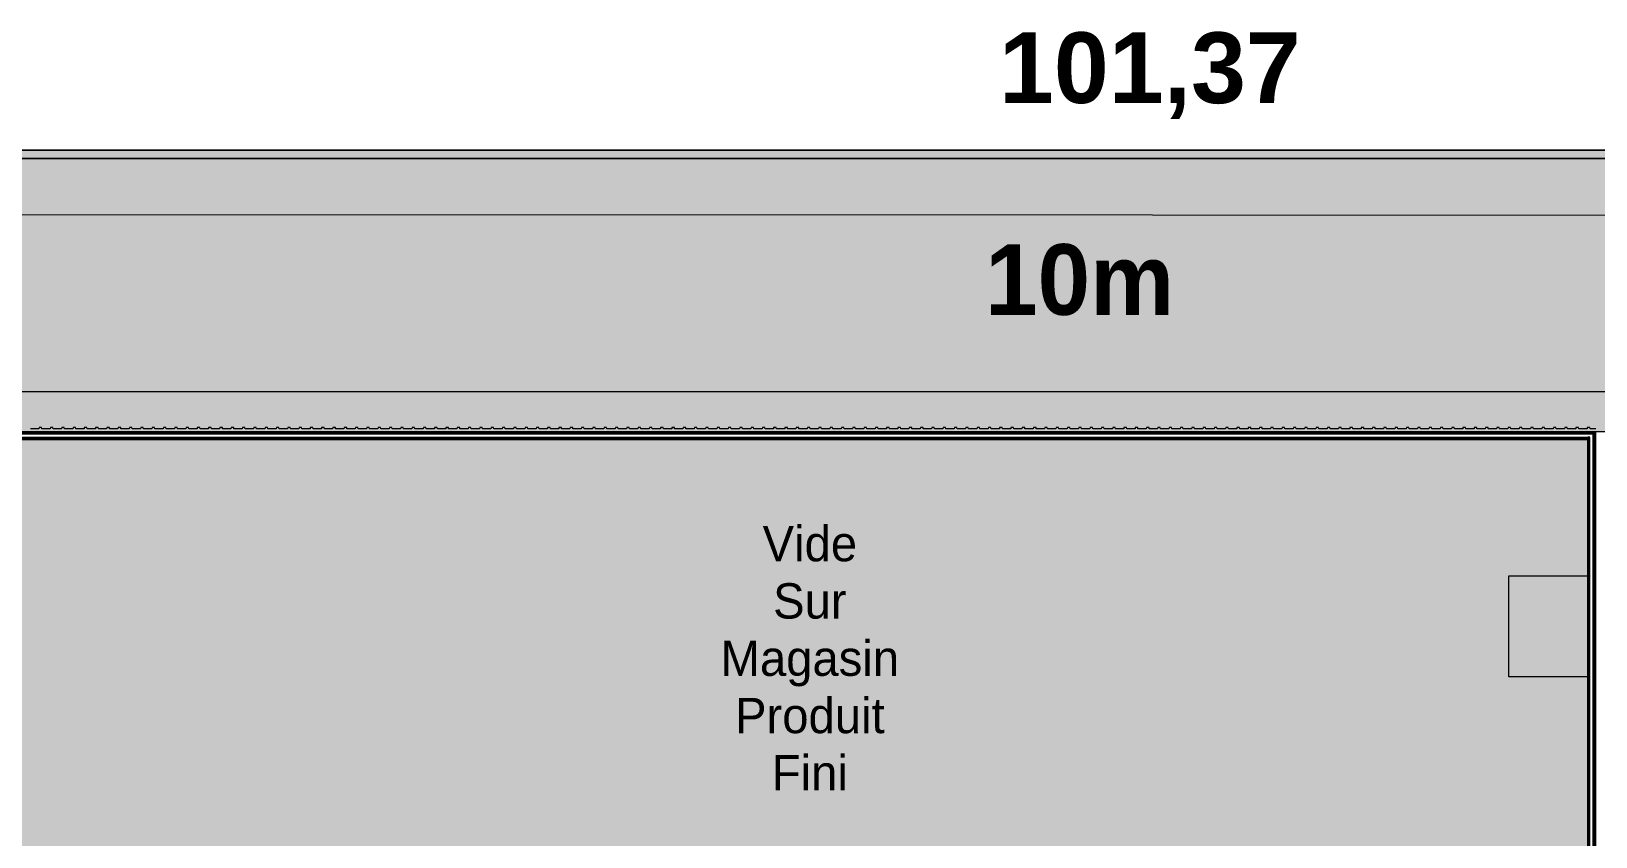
# Model space of a CAD drawing. Header units: millimetres. Extents: x 141848 to 1648660, y -465012 to -151356.
# Drawn here: x 382540 to 437915, y -187728 to -159236 of the extents above; entities that cross this region are included whole.
import ezdxf

# ---------------------------------------------------------------- set-up
doc = ezdxf.new("R2010")
doc.units = ezdxf.units.MM
doc.header["$MEASUREMENT"] = 0
doc.linetypes.add('Wipeout_Contour', pattern=[1000, 0, -1000])
for name, color, linetype in [('Cotations - 1_100', 7, 'Continuous'), ('Divers - Dessin général', 7, 'Continuous'), ('Hachure', 7, 'Continuous'), ('Intérieur - Agencement', 7, 'Continuous'), ('Sols_ Dalles', 7, 'Continuous'), ('TopoAlt', 7, 'Continuous')]:
    doc.layers.add(name, color=color, linetype=linetype)
doc.styles.add('STYLE_GENERE_1', font='')
doc.styles.add('STYLE_GENERE_3', font='')
doc.styles.add('STYLE_GENERE_4', font='')
doc.styles.get('STYLE_GENERE_1').set_extended_font_data('Agency FB')
doc.styles.get('STYLE_GENERE_3').set_extended_font_data('Arial', bold=True)
doc.styles.get('STYLE_GENERE_4').set_extended_font_data('Agency FB', bold=True)
pattern_1 = [(45, (0, 175), (-55.684659, 55.684659), [0, -52.5, 0, -78.75]), (110, (175, 175), (74.000794, 26.934086), [0, -38.5, 0, -66.5])]
pattern_2 = [(45, (0, 0), (-7.07106781, 7.07106781), [])]

# ---------------------------------------------------------------- blocks, each defined once
blk = doc.blocks.new('Dalle_3_1', base_point=(381580, -188411))
at = {"layer": 'Sols_ Dalles', "linetype": 'Continuous', "lineweight": 0, "true_color": 0x3f3f3f}
blk.add_hatch(color=250, dxfattribs=at).paths.add_polyline_path([(381580, -188411), (410696, -188411), (437925, -188411), (437925, -173400), (381580, -173400)])
at = {"layer": 'Sols_ Dalles', "color": 250, "linetype": 'Continuous', "lineweight": 5, "true_color": 0x1f1f1f, "flags": 128}
blk.add_lwpolyline([(381580, -188411), (410696, -188411), (437925, -188411), (437925, -173400), (381580, -173400)], close=True, dxfattribs=at)
blk = doc.blocks.new('Mur_31_1', base_point=(381560, -173411))
at = {"color": 254, "linetype": 'Wipeout_Contour', "lineweight": 0, "ltscale": 1412956.911876844}
blk.add_wipeout([(437905, -173415), (437905, -173400), (437890, -173415)], dxfattribs=at)
at = {"linetype": 'Continuous', "lineweight": 5, "true_color": 0x5f5f5f}
h = blk.add_hatch(dxfattribs=at)
h.set_pattern_fill('Enduit_0001', color=251, style=0, pattern_type=2)
h.set_pattern_definition(pattern_1)
h.paths.add_polyline_path([(437905, -173415), (437905, -173400), (437890, -173415)])
at = {"color": 254, "linetype": 'Wipeout_Contour', "lineweight": 0, "ltscale": 1412921.025828174}
blk.add_wipeout([(437890, -173485), (437890, -173415), (437820, -173485)], dxfattribs=at)
at = {"linetype": 'Continuous', "lineweight": 5, "true_color": 0x5f5f5f}
h = blk.add_hatch(dxfattribs=at)
h.set_pattern_fill('Briques_terre_cuite__int_97', color=251, style=0, pattern_type=2)
h.set_pattern_definition(pattern_2)
h.paths.add_polyline_path([(437890, -173485), (437890, -173415), (437820, -173485)])
at = {"color": 254, "linetype": 'Wipeout_Contour', "lineweight": 0, "ltscale": 1412795.474298398}
blk.add_wipeout([(437820, -173595), (437820, -173485), (437710, -173595)], dxfattribs=at)
at = {"color": 254, "linetype": 'Wipeout_Contour', "lineweight": 0, "ltscale": 1412510.88839635}
blk.add_wipeout([(437640, -173665), (437625, -173680), (437640, -173680)], dxfattribs=at)
at = {"linetype": 'Continuous', "lineweight": 5, "true_color": 0x5f5f5f}
h = blk.add_hatch(dxfattribs=at)
h.set_pattern_fill('Enduit_0001', color=251, style=0, pattern_type=2)
h.set_pattern_definition(pattern_1)
h.paths.add_polyline_path([(437640, -173665), (437625, -173680), (437640, -173680)])
at = {"color": 254, "linetype": 'Wipeout_Contour', "lineweight": 0, "ltscale": 1412618.074139072}
blk.add_wipeout([(437710, -173665), (437710, -173595), (437640, -173665)], dxfattribs=at)
at = {"linetype": 'Continuous', "lineweight": 5, "true_color": 0x5f5f5f}
h = blk.add_hatch(dxfattribs=at)
h.set_pattern_fill('Briques_terre_cuite__int_97', color=251, style=0, pattern_type=2)
h.set_pattern_definition(pattern_2)
h.paths.add_polyline_path([(437710, -173665), (437710, -173595), (437640, -173665)])
at = {"color": 254, "linetype": 'Wipeout_Contour', "lineweight": 0, "ltscale": 1412938.068980342}
blk.add_wipeout([(437890, -173415), (437905, -173400), (437890, -173400)], dxfattribs=at)
at = {"linetype": 'Continuous', "lineweight": 5, "true_color": 0x5f5f5f}
h = blk.add_hatch(dxfattribs=at)
h.set_pattern_fill('Enduit_0001', color=251, style=0, pattern_type=2)
h.set_pattern_definition(pattern_1)
h.paths.add_polyline_path([(437890, -173415), (437905, -173400), (437890, -173400)])
at = {"color": 254, "linetype": 'Wipeout_Contour', "lineweight": 0, "ltscale": 2251197.321082002}
blk.add_wipeout([(381575, -173426), (437890, -173415), (437890, -173415), (437890, -173400), (381575, -173411)], dxfattribs=at)
at = {"linetype": 'Continuous', "lineweight": 5, "true_color": 0x5f5f5f}
h = blk.add_hatch(dxfattribs=at)
h.set_pattern_fill('Enduit_0001', color=251, style=0, pattern_type=2)
h.set_pattern_definition(pattern_1)
h.paths.add_polyline_path([(381575, -173426), (437890, -173415), (437890, -173415), (437890, -173400), (381575, -173411)])
at = {"color": 254, "linetype": 'Wipeout_Contour', "lineweight": 0, "ltscale": 1412830.778666597}
blk.add_wipeout([(437820, -173485), (437890, -173415), (437820, -173415)], dxfattribs=at)
at = {"linetype": 'Continuous', "lineweight": 5, "true_color": 0x5f5f5f}
h = blk.add_hatch(dxfattribs=at)
h.set_pattern_fill('Briques_terre_cuite__int_97', color=251, style=0, pattern_type=2)
h.set_pattern_definition(pattern_2)
h.paths.add_polyline_path([(437820, -173485), (437890, -173415), (437820, -173415)])
at = {"color": 254, "linetype": 'Wipeout_Contour', "lineweight": 0, "ltscale": 2251221.890696224}
blk.add_wipeout([(381645, -173496), (437820, -173485), (437820, -173485), (437820, -173415), (381645, -173426)], dxfattribs=at)
at = {"linetype": 'Continuous', "lineweight": 5, "true_color": 0x5f5f5f}
h = blk.add_hatch(dxfattribs=at)
h.set_pattern_fill('Briques_terre_cuite__int_97', color=251, style=0, pattern_type=2)
h.set_pattern_definition(pattern_2)
h.paths.add_polyline_path([(381645, -173496), (437820, -173485), (437820, -173485), (437820, -173415), (381645, -173426)])
at = {"color": 254, "linetype": 'Wipeout_Contour', "lineweight": 0, "ltscale": 1412653.26781056}
blk.add_wipeout([(437710, -173595), (437820, -173485), (437710, -173485)], dxfattribs=at)
at = {"color": 254, "linetype": 'Wipeout_Contour', "lineweight": 0, "ltscale": 2251296.732210584}
blk.add_wipeout([(381755, -173606), (437710, -173595), (437710, -173595), (437710, -173485), (381755, -173496)], dxfattribs=at)
at = {"color": 254, "linetype": 'Wipeout_Contour', "lineweight": 0, "ltscale": 1412491.974981499}
blk.add_wipeout([(437625, -173680), (437640, -173665), (437625, -173665)], dxfattribs=at)
at = {"linetype": 'Continuous', "lineweight": 5, "true_color": 0x5f5f5f}
h = blk.add_hatch(dxfattribs=at)
h.set_pattern_fill('Enduit_0001', color=251, style=0, pattern_type=2)
h.set_pattern_definition(pattern_1)
h.paths.add_polyline_path([(437625, -173680), (437640, -173665), (437625, -173665)])
at = {"color": 254, "linetype": 'Wipeout_Contour', "lineweight": 0, "ltscale": 1780623.863546212}
blk.add_wipeout([(381840, -173691), (437625, -173680), (437625, -173665), (381840, -173676)], dxfattribs=at)
at = {"linetype": 'Continuous', "lineweight": 5, "true_color": 0x5f5f5f}
h = blk.add_hatch(dxfattribs=at)
h.set_pattern_fill('Enduit_0001', color=251, style=0, pattern_type=2)
h.set_pattern_definition(pattern_1)
h.paths.add_polyline_path([(381840, -173691), (437625, -173680), (437625, -173665), (381840, -173676)])
at = {"color": 254, "linetype": 'Wipeout_Contour', "lineweight": 0, "ltscale": 1412527.763765079}
blk.add_wipeout([(437640, -173665), (437710, -173595), (437640, -173595)], dxfattribs=at)
at = {"linetype": 'Continuous', "lineweight": 5, "true_color": 0x5f5f5f}
h = blk.add_hatch(dxfattribs=at)
h.set_pattern_fill('Briques_terre_cuite__int_97', color=251, style=0, pattern_type=2)
h.set_pattern_definition(pattern_2)
h.paths.add_polyline_path([(437640, -173665), (437710, -173595), (437640, -173595)])
at = {"color": 254, "linetype": 'Wipeout_Contour', "lineweight": 0, "ltscale": 1780557.92147631}
blk.add_wipeout([(381825, -173676), (437640, -173665), (437640, -173595), (381825, -173606)], dxfattribs=at)
at = {"linetype": 'Continuous', "lineweight": 5, "true_color": 0x5f5f5f}
h = blk.add_hatch(dxfattribs=at)
h.set_pattern_fill('Briques_terre_cuite__int_97', color=251, style=0, pattern_type=2)
h.set_pattern_definition(pattern_2)
h.paths.add_polyline_path([(381825, -173676), (437640, -173665), (437640, -173595), (381825, -173606)])
at = {"color": 7, "linetype": 'Continuous', "lineweight": 5}
for p, q in [((437820, -173415), (381645, -173426)), ((437710, -173485), (381755, -173496)), ((437640, -173595), (381825, -173606)), ((381825, -173676), (437640, -173665)), ((437710, -173595), (437640, -173595)), ((437640, -173680), (437640, -173665)), ((437820, -173485), (437710, -173485)), ((437710, -173665), (437710, -173595)), ((437890, -173415), (437820, -173415)), ((437820, -173595), (437820, -173485)), ((437890, -173485), (437890, -173415))]:
    blk.add_line(p, q, dxfattribs=at)
at = {"color": 7, "linetype": 'Continuous', "lineweight": 5, "flags": 128}
for points in [[(437905, -173400), (381560, -173411)], [(381840, -173691), (437625, -173680)], [(437905, -173400), (437905, -173415)]]:
    blk.add_lwpolyline(points, dxfattribs=at)
blk = doc.blocks.new('Mur_43_1', base_point=(437905, -188411))
at = {"color": 254, "linetype": 'Wipeout_Contour', "lineweight": 0, "ltscale": 2366358.027528204}
blk.add_wipeout([(437890, -173415), (437890, -173415), (437890, -188396), (437905, -188396), (437905, -173415)], dxfattribs=at)
at = {"linetype": 'Continuous', "lineweight": 5, "true_color": 0x5f5f5f}
h = blk.add_hatch(dxfattribs=at)
h.set_pattern_fill('Briques_terre_cuite__int_97', color=251, style=0, pattern_type=2)
h.set_pattern_definition(pattern_2)
h.paths.add_polyline_path([(437820, -173485), (437820, -188326), (437890, -188326), (437890, -173485), (437820, -173485)])
h = blk.add_hatch(dxfattribs=at)
h.set_pattern_fill('Enduit_0001', color=251, style=0, pattern_type=2)
h.set_pattern_definition(pattern_1)
h.paths.add_polyline_path([(437890, -173415), (437890, -173415), (437890, -188396), (437905, -188396), (437905, -173415)])
at = {"color": 254, "linetype": 'Wipeout_Contour', "lineweight": 0, "ltscale": 2365757.628521379}
blk.add_wipeout([(437710, -173595), (437710, -173595), (437710, -188216), (437820, -188216), (437820, -173595)], dxfattribs=at)
at = {"color": 254, "linetype": 'Wipeout_Contour', "lineweight": 0, "ltscale": 1894385.860979296}
blk.add_wipeout([(437625, -173680), (437625, -188131), (437640, -188131), (437640, -173680)], dxfattribs=at)
at = {"linetype": 'Continuous', "lineweight": 5, "true_color": 0x5f5f5f}
h = blk.add_hatch(dxfattribs=at)
h.set_pattern_fill('Enduit_0001', color=251, style=0, pattern_type=2)
h.set_pattern_definition(pattern_1)
h.paths.add_polyline_path([(437625, -173680), (437625, -188131), (437640, -188131), (437640, -173680)])
at = {"color": 254, "linetype": 'Wipeout_Contour', "lineweight": 0, "ltscale": 1894543.734565675}
blk.add_wipeout([(437640, -173665), (437640, -188146), (437710, -188146), (437710, -173665)], dxfattribs=at)
at = {"linetype": 'Continuous', "lineweight": 5, "true_color": 0x5f5f5f}
h = blk.add_hatch(dxfattribs=at)
h.set_pattern_fill('Briques_terre_cuite__int_97', color=251, style=0, pattern_type=2)
h.set_pattern_definition(pattern_2)
h.paths.add_polyline_path([(437640, -173665), (437640, -188146), (437710, -188146), (437710, -173665)])
at = {"color": 7, "linetype": 'Continuous', "lineweight": 5}
for p, q in [((437640, -173680), (437640, -173665)), ((437640, -173680), (437640, -188131)), ((437710, -173665), (437710, -173595)), ((437710, -188146), (437710, -173665)), ((437820, -173595), (437820, -173485)), ((437820, -188216), (437820, -173595)), ((437890, -173485), (437890, -173415)), ((437890, -188326), (437890, -173485)), ((437640, -188146), (437640, -188131)), ((437710, -188216), (437710, -188146)), ((437820, -188326), (437820, -188216)), ((437890, -188396), (437890, -188326))]:
    blk.add_line(p, q, dxfattribs=at)
at = {"color": 7, "linetype": 'Continuous', "lineweight": 5, "flags": 128}
for points in [[(437625, -173680), (437625, -188131)], [(437905, -188396), (437905, -173415)]]:
    blk.add_lwpolyline(points, dxfattribs=at)
blk = doc.blocks.new('Tôle profilée 25_9')
at = {"color": 7, "linetype": 'Continuous', "lineweight": 5}
for p, q in [((0, 56252.775), (-38, 56243.25)), ((-38, 56243.25), (-38, 56156.75)), ((-38, 56156.75), (0, 56147.225)), ((0, 56464.861), (0, 56400)), ((0, 56400), (0, 56252.775)), ((0, 56147.225), (0, 56000)), ((0, 56000), (0, 55852.775)), ((0, 55852.775), (-38, 55843.25)), ((-38, 55843.25), (-38, 55756.75)), ((-38, 55756.75), (0, 55747.225)), ((0, 55452.775), (-38, 55443.25)), ((-38, 55443.25), (-38, 55356.75)), ((0, 55747.225), (0, 55600)), ((0, 55600), (0, 55452.775)), ((-38, 55356.75), (0, 55347.225)), ((0, 55052.775), (-38, 55043.25)), ((-38, 55043.25), (-38, 54956.75)), ((-38, 54956.75), (0, 54947.225)), ((0, 55347.225), (0, 55200)), ((0, 55200), (0, 55052.775)), ((0, 54947.225), (0, 54800)), ((0, 54652.775), (-38, 54643.25)), ((-38, 54643.25), (-38, 54556.75)), ((-38, 54556.75), (0, 54547.225)), ((0, 54800), (0, 54652.775)), ((0, 54547.225), (0, 54400)), ((0, 54400), (0, 54252.775)), ((0, 54252.775), (-38, 54243.25)), ((-38, 54243.25), (-38, 54156.75)), ((-38, 54156.75), (0, 54147.225)), ((0, 53852.775), (-38, 53843.25)), ((-38, 53843.25), (-38, 53756.75)), ((-38, 53756.75), (0, 53747.225)), ((0, 54147.225), (0, 54000)), ((0, 54000), (0, 53852.775)), ((0, 53747.225), (0, 53600)), ((0, 53452.775), (-38, 53443.25)), ((-38, 53443.25), (-38, 53356.75)), ((-38, 53356.75), (0, 53347.225)), ((0, 53600), (0, 53452.775)), ((0, 53347.225), (0, 53200)), ((0, 53200), (0, 53052.775)), ((0, 53052.775), (-38, 53043.25)), ((-38, 53043.25), (-38, 52956.75)), ((-38, 52956.75), (0, 52947.225)), ((0, 52652.775), (-38, 52643.25)), ((-38, 52643.25), (-38, 52556.75)), ((0, 52947.225), (0, 52800)), ((0, 52800), (0, 52652.775)), ((-38, 52556.75), (0, 52547.225)), ((0, 52252.775), (-38, 52243.25)), ((-38, 52243.25), (-38, 52156.75)), ((-38, 52156.75), (0, 52147.225)), ((0, 52547.225), (0, 52400)), ((0, 52400), (0, 52252.775)), ((0, 52147.225), (0, 52000)), ((0, 51852.775), (-38, 51843.25)), ((-38, 51843.25), (-38, 51756.75)), ((-38, 51756.75), (0, 51747.225)), ((0, 52000), (0, 51852.775)), ((0, 51747.225), (0, 51600)), ((0, 51600), (0, 51452.775)), ((0, 51452.775), (-38, 51443.25)), ((-38, 51443.25), (-38, 51356.75)), ((-38, 51356.75), (0, 51347.225)), ((0, 51052.775), (-38, 51043.25)), ((-38, 51043.25), (-38, 50956.75)), ((-38, 50956.75), (0, 50947.225)), ((0, 51347.225), (0, 51200)), ((0, 51200), (0, 51052.775)), ((0, 50947.225), (0, 50800)), ((0, 50652.775), (-38, 50643.25)), ((-38, 50643.25), (-38, 50556.75)), ((-38, 50556.75), (0, 50547.225)), ((0, 50800), (0, 50652.775)), ((0, 50547.225), (0, 50400)), ((0, 50400), (0, 50252.775)), ((0, 50252.775), (-38, 50243.25)), ((-38, 50243.25), (-38, 50156.75)), ((-38, 50156.75), (0, 50147.225)), ((0, 49852.775), (-38, 49843.25)), ((-38, 49843.25), (-38, 49756.75)), ((0, 50147.225), (0, 50000)), ((0, 50000), (0, 49852.775)), ((-38, 49756.75), (0, 49747.225)), ((0, 49452.775), (-38, 49443.25)), ((-38, 49443.25), (-38, 49356.75)), ((-38, 49356.75), (0, 49347.225)), ((0, 49747.225), (0, 49600)), ((0, 49600), (0, 49452.775)), ((0, 49347.225), (0, 49200)), ((0, 49052.775), (-38, 49043.25)), ((-38, 49043.25), (-38, 48956.75)), ((-38, 48956.75), (0, 48947.225)), ((0, 49200), (0, 49052.775)), ((0, 48947.225), (0, 48800)), ((0, 48800), (0, 48652.775)), ((0, 48652.775), (-38, 48643.25)), ((-38, 48643.25), (-38, 48556.75)), ((-38, 48556.75), (0, 48547.225)), ((0, 48252.775), (-38, 48243.25)), ((-38, 48243.25), (-38, 48156.75)), ((0, 48547.225), (0, 48400)), ((0, 48400), (0, 48252.775)), ((-38, 48156.75), (0, 48147.225)), ((0, 47852.775), (-38, 47843.25)), ((-38, 47843.25), (-38, 47756.75)), ((-38, 47756.75), (0, 47747.225)), ((0, 48147.225), (0, 48000)), ((0, 48000), (0, 47852.775)), ((0, 47747.225), (0, 47600)), ((0, 47452.775), (-38, 47443.25)), ((-38, 47443.25), (-38, 47356.75)), ((-38, 47356.75), (0, 47347.225)), ((0, 47600), (0, 47452.775)), ((0, 47347.225), (0, 47200)), ((0, 47200), (0, 47052.775)), ((0, 47052.775), (-38, 47043.25)), ((-38, 47043.25), (-38, 46956.75)), ((-38, 46956.75), (0, 46947.225)), ((0, 46652.775), (-38, 46643.25)), ((-38, 46643.25), (-38, 46556.75)), ((-38, 46556.75), (0, 46547.225)), ((0, 46947.225), (0, 46800)), ((0, 46800), (0, 46652.775)), ((0, 46547.225), (0, 46400)), ((0, 46252.775), (-38, 46243.25)), ((-38, 46243.25), (-38, 46156.75)), ((-38, 46156.75), (0, 46147.225)), ((0, 46400), (0, 46252.775)), ((0, 46147.225), (0, 46000)), ((0, 46000), (0, 45852.775)), ((0, 45852.775), (-38, 45843.25)), ((-38, 45843.25), (-38, 45756.75)), ((-38, 45756.75), (0, 45747.225)), ((0, 45452.775), (-38, 45443.25)), ((-38, 45443.25), (-38, 45356.75)), ((0, 45747.225), (0, 45600)), ((0, 45600), (0, 45452.775)), ((-38, 45356.75), (0, 45347.225)), ((0, 45052.775), (-38, 45043.25)), ((-38, 45043.25), (-38, 44956.75)), ((-38, 44956.75), (0, 44947.225)), ((0, 45347.225), (0, 45200)), ((0, 45200), (0, 45052.775)), ((0, 44947.225), (0, 44800)), ((0, 44652.775), (-38, 44643.25)), ((-38, 44643.25), (-38, 44556.75)), ((-38, 44556.75), (0, 44547.225)), ((0, 44800), (0, 44652.775)), ((0, 44547.225), (0, 44400)), ((0, 44400), (0, 44252.775)), ((0, 44252.775), (-38, 44243.25)), ((-38, 44243.25), (-38, 44156.75)), ((-38, 44156.75), (0, 44147.225)), ((0, 43852.775), (-38, 43843.25)), ((-38, 43843.25), (-38, 43756.75)), ((-38, 43756.75), (0, 43747.225)), ((0, 44147.225), (0, 44000)), ((0, 44000), (0, 43852.775)), ((0, 43747.225), (0, 43600)), ((0, 43452.775), (-38, 43443.25)), ((-38, 43443.25), (-38, 43356.75)), ((-38, 43356.75), (0, 43347.225)), ((0, 43600), (0, 43452.775)), ((0, 43347.225), (0, 43200)), ((0, 43200), (0, 43052.775)), ((0, 43052.775), (-38, 43043.25)), ((-38, 43043.25), (-38, 42956.75)), ((-38, 42956.75), (0, 42947.225)), ((0, 42652.775), (-38, 42643.25)), ((-38, 42643.25), (-38, 42556.75)), ((0, 42947.225), (0, 42800)), ((0, 42800), (0, 42652.775)), ((-38, 42556.75), (0, 42547.225)), ((0, 42252.775), (-38, 42243.25)), ((-38, 42243.25), (-38, 42156.75)), ((-38, 42156.75), (0, 42147.225)), ((0, 42547.225), (0, 42400)), ((0, 42400), (0, 42252.775)), ((0, 42147.225), (0, 42000)), ((0, 41852.775), (-38, 41843.25)), ((-38, 41843.25), (-38, 41756.75)), ((-38, 41756.75), (0, 41747.225)), ((0, 42000), (0, 41852.775)), ((0, 41747.225), (0, 41600)), ((0, 41600), (0, 41452.775)), ((0, 41452.775), (-38, 41443.25)), ((-38, 41443.25), (-38, 41356.75)), ((-38, 41356.75), (0, 41347.225)), ((0, 41052.775), (-38, 41043.25)), ((-38, 41043.25), (-38, 40956.75)), ((0, 41347.225), (0, 41200)), ((0, 41200), (0, 41052.775)), ((-38, 40956.75), (0, 40947.225)), ((0, 40652.775), (-38, 40643.25)), ((-38, 40643.25), (-38, 40556.75)), ((-38, 40556.75), (0, 40547.225)), ((0, 40947.225), (0, 40800)), ((0, 40800), (0, 40652.775)), ((0, 40547.225), (0, 40400)), ((0, 40252.775), (-38, 40243.25)), ((-38, 40243.25), (-38, 40156.75)), ((-38, 40156.75), (0, 40147.225)), ((0, 40400), (0, 40252.775)), ((0, 40147.225), (0, 40000)), ((0, 40000), (0, 39852.775)), ((0, 39852.775), (-38, 39843.25)), ((-38, 39843.25), (-38, 39756.75)), ((-38, 39756.75), (0, 39747.225)), ((0, 39452.775), (-38, 39443.25)), ((-38, 39443.25), (-38, 39356.75)), ((-38, 39356.75), (0, 39347.225)), ((0, 39747.225), (0, 39600)), ((0, 39600), (0, 39452.775)), ((0, 39347.225), (0, 39200)), ((0, 39052.775), (-38, 39043.25)), ((-38, 39043.25), (-38, 38956.75)), ((-38, 38956.75), (0, 38947.225)), ((0, 39200), (0, 39052.775)), ((0, 38947.225), (0, 38800)), ((0, 38800), (0, 38652.775)), ((0, 38652.775), (-38, 38643.25)), ((-38, 38643.25), (-38, 38556.75)), ((-38, 38556.75), (0, 38547.225)), ((0, 38252.775), (-38, 38243.25)), ((-38, 38243.25), (-38, 38156.75)), ((0, 38547.225), (0, 38400)), ((0, 38400), (0, 38252.775)), ((-38, 38156.75), (0, 38147.225)), ((0, 37852.775), (-38, 37843.25)), ((-38, 37843.25), (-38, 37756.75)), ((-38, 37756.75), (0, 37747.225)), ((0, 38147.225), (0, 38000)), ((0, 38000), (0, 37852.775)), ((0, 37747.225), (0, 37600)), ((0, 37452.775), (-38, 37443.25)), ((-38, 37443.25), (-38, 37356.75)), ((-38, 37356.75), (0, 37347.225)), ((0, 37600), (0, 37452.775)), ((0, 37347.225), (0, 37200)), ((0, 37200), (0, 37052.775)), ((0, 37052.775), (-38, 37043.25)), ((-38, 37043.25), (-38, 36956.75)), ((-38, 36956.75), (0, 36947.225)), ((0, 36652.775), (-38, 36643.25)), ((-38, 36643.25), (-38, 36556.75)), ((-38, 36556.75), (0, 36547.225)), ((0, 36947.225), (0, 36800)), ((0, 36800), (0, 36652.775)), ((0, 36252.775), (-38, 36243.25)), ((-38, 36243.25), (-38, 36156.75)), ((-38, 36156.75), (0, 36147.225)), ((0, 36547.225), (0, 36400)), ((0, 36400), (0, 36252.775)), ((0, 36147.225), (0, 36000)), ((0, 36000), (0, 35852.775)), ((0, 35852.775), (-38, 35843.25)), ((-38, 35843.25), (-38, 35756.75)), ((-38, 35756.75), (0, 35747.225)), ((0, 35452.775), (-38, 35443.25)), ((-38, 35443.25), (-38, 35356.75)), ((0, 35747.225), (0, 35600)), ((0, 35600), (0, 35452.775)), ((-38, 35356.75), (0, 35347.225)), ((0, 35052.775), (-38, 35043.25)), ((-38, 35043.25), (-38, 34956.75)), ((-38, 34956.75), (0, 34947.225)), ((0, 35347.225), (0, 35200)), ((0, 35200), (0, 35052.775)), ((0, 34947.225), (0, 34800)), ((0, 34652.775), (-38, 34643.25)), ((-38, 34643.25), (-38, 34556.75)), ((-38, 34556.75), (0, 34547.225)), ((0, 34800), (0, 34652.775)), ((0, 34547.225), (0, 34400)), ((0, 34400), (0, 34252.775)), ((0, 34252.775), (-38, 34243.25)), ((-38, 34243.25), (-38, 34156.75)), ((-38, 34156.75), (0, 34147.225)), ((0, 33852.775), (-38, 33843.25)), ((-38, 33843.25), (-38, 33756.75)), ((0, 34147.225), (0, 34000)), ((0, 34000), (0, 33852.775)), ((-38, 33756.75), (0, 33747.225)), ((0, 33452.775), (-38, 33443.25)), ((-38, 33443.25), (-38, 33356.75)), ((-38, 33356.75), (0, 33347.225)), ((0, 33747.225), (0, 33600)), ((0, 33600), (0, 33452.775)), ((0, 33347.225), (0, 33200)), ((0, 33052.775), (-38, 33043.25)), ((-38, 33043.25), (-38, 32956.75)), ((-38, 32956.75), (0, 32947.225)), ((0, 33200), (0, 33052.775)), ((0, 32947.225), (0, 32800)), ((0, 32800), (0, 32652.775)), ((0, 32652.775), (-38, 32643.25)), ((-38, 32643.25), (-38, 32556.75)), ((-38, 32556.75), (0, 32547.225)), ((0, 32252.775), (-38, 32243.25)), ((-38, 32243.25), (-38, 32156.75)), ((-38, 32156.75), (0, 32147.225)), ((0, 32547.225), (0, 32400)), ((0, 32400), (0, 32252.775)), ((0, 32147.225), (0, 32000)), ((0, 31852.775), (-38, 31843.25)), ((-38, 31843.25), (-38, 31756.75)), ((-38, 31756.75), (0, 31747.225)), ((0, 32000), (0, 31852.775)), ((0, 31747.225), (0, 31600)), ((0, 31600), (0, 31452.775)), ((0, 31452.775), (-38, 31443.25)), ((-38, 31443.25), (-38, 31356.75)), ((-38, 31356.75), (0, 31347.225)), ((0, 31052.775), (-38, 31043.25)), ((-38, 31043.25), (-38, 30956.75)), ((0, 31347.225), (0, 31200)), ((0, 31200), (0, 31052.775)), ((-38, 30956.75), (0, 30947.225)), ((0, 30652.775), (-38, 30643.25)), ((-38, 30643.25), (-38, 30556.75)), ((-38, 30556.75), (0, 30547.225)), ((0, 30947.225), (0, 30800)), ((0, 30800), (0, 30652.775)), ((0, 30547.225), (0, 30400)), ((0, 30252.775), (-38, 30243.25)), ((-38, 30243.25), (-38, 30156.75)), ((-38, 30156.75), (0, 30147.225)), ((0, 30400), (0, 30252.775)), ((0, 30147.225), (0, 30000)), ((0, 30000), (0, 29852.775)), ((0, 29852.775), (-38, 29843.25)), ((-38, 29843.25), (-38, 29756.75)), ((-38, 29756.75), (0, 29747.225)), ((0, 29452.775), (-38, 29443.25)), ((-38, 29443.25), (-38, 29356.75)), ((-38, 29356.75), (0, 29347.225)), ((0, 29747.225), (0, 29600)), ((0, 29600), (0, 29452.775)), ((0, 29052.775), (-38, 29043.25)), ((-38, 29043.25), (-38, 28956.75)), ((-38, 28956.75), (0, 28947.225)), ((0, 29347.225), (0, 29200)), ((0, 29200), (0, 29052.775)), ((0, 28947.225), (0, 28800)), ((0, 28800), (0, 28652.775)), ((0, 28652.775), (-38, 28643.25)), ((-38, 28643.25), (-38, 28556.75)), ((-38, 28556.75), (0, 28547.225)), ((0, 28252.775), (-38, 28243.25)), ((-38, 28243.25), (-38, 28156.75)), ((0, 28547.225), (0, 28400)), ((0, 28400), (0, 28252.775)), ((-38, 28156.75), (0, 28147.225)), ((0, 27852.775), (-38, 27843.25)), ((-38, 27843.25), (-38, 27756.75)), ((-38, 27756.75), (0, 27747.225)), ((0, 28147.225), (0, 28000)), ((0, 28000), (0, 27852.775)), ((0, 27747.225), (0, 27600)), ((0, 27452.775), (-38, 27443.25)), ((-38, 27443.25), (-38, 27356.75)), ((-38, 27356.75), (0, 27347.225)), ((0, 27600), (0, 27452.775)), ((0, 27347.225), (0, 27200)), ((0, 27200), (0, 27052.775)), ((0, 27052.775), (-38, 27043.25)), ((-38, 27043.25), (-38, 26956.75)), ((-38, 26956.75), (0, 26947.225)), ((0, 26652.775), (-38, 26643.25)), ((-38, 26643.25), (-38, 26556.75)), ((0, 26947.225), (0, 26800)), ((0, 26800), (0, 26652.775)), ((-38, 26556.75), (0, 26547.225)), ((0, 26252.775), (-38, 26243.25)), ((-38, 26243.25), (-38, 26156.75)), ((-38, 26156.75), (0, 26147.225)), ((0, 26547.225), (0, 26400)), ((0, 26400), (0, 26252.775)), ((0, 26147.225), (0, 26000)), ((0, 25852.775), (-38, 25843.25)), ((-38, 25843.25), (-38, 25756.75)), ((-38, 25756.75), (0, 25747.225)), ((0, 26000), (0, 25852.775)), ((0, 25747.225), (0, 25600)), ((0, 25600), (0, 25452.775)), ((0, 25452.775), (-38, 25443.25)), ((-38, 25443.25), (-38, 25356.75)), ((-38, 25356.75), (0, 25347.225)), ((0, 25052.775), (-38, 25043.25)), ((-38, 25043.25), (-38, 24956.75)), ((-38, 24956.75), (0, 24947.225)), ((0, 25347.225), (0, 25200)), ((0, 25200), (0, 25052.775)), ((0, 24947.225), (0, 24800)), ((0, 24652.775), (-38, 24643.25)), ((-38, 24643.25), (-38, 24556.75)), ((-38, 24556.75), (0, 24547.225)), ((0, 24800), (0, 24652.775)), ((0, 24547.225), (0, 24400)), ((0, 24400), (0, 24252.775)), ((0, 24252.775), (-38, 24243.25)), ((-38, 24243.25), (-38, 24156.75)), ((-38, 24156.75), (0, 24147.225)), ((0, 23852.775), (-38, 23843.25)), ((-38, 23843.25), (-38, 23756.75)), ((0, 24147.225), (0, 24000)), ((0, 24000), (0, 23852.775)), ((-38, 23756.75), (0, 23747.225)), ((0, 23452.775), (-38, 23443.25)), ((-38, 23443.25), (-38, 23356.75)), ((-38, 23356.75), (0, 23347.225)), ((0, 23747.225), (0, 23600)), ((0, 23600), (0, 23452.775)), ((0, 23347.225), (0, 23200)), ((0, 23052.775), (-38, 23043.25)), ((-38, 23043.25), (-38, 22956.75)), ((-38, 22956.75), (0, 22947.225)), ((0, 23200), (0, 23052.775)), ((0, 22947.225), (0, 22800)), ((0, 22800), (0, 22652.775)), ((0, 22652.775), (-38, 22643.25)), ((-38, 22643.25), (-38, 22556.75)), ((-38, 22556.75), (0, 22547.225)), ((0, 22252.775), (-38, 22243.25)), ((-38, 22243.25), (-38, 22156.75)), ((-38, 22156.75), (0, 22147.225)), ((0, 22547.225), (0, 22400)), ((0, 22400), (0, 22252.775)), ((0, 21852.775), (-38, 21843.25)), ((-38, 21843.25), (-38, 21756.75)), ((-38, 21756.75), (0, 21747.225)), ((0, 22147.225), (0, 22000)), ((0, 22000), (0, 21852.775)), ((0, 21747.225), (0, 21600)), ((0, 21600), (0, 21452.775)), ((0, 21452.775), (-38, 21443.25)), ((-38, 21443.25), (-38, 21356.75)), ((-38, 21356.75), (0, 21347.225)), ((0, 21052.775), (-38, 21043.25)), ((-38, 21043.25), (-38, 20956.75)), ((0, 21347.225), (0, 21200)), ((0, 21200), (0, 21052.775)), ((-38, 20956.75), (0, 20947.225)), ((0, 20652.775), (-38, 20643.25)), ((-38, 20643.25), (-38, 20556.75)), ((-38, 20556.75), (0, 20547.225)), ((0, 20947.225), (0, 20800)), ((0, 20800), (0, 20652.775)), ((0, 20547.225), (0, 20400)), ((0, 20252.775), (-38, 20243.25)), ((-38, 20243.25), (-38, 20156.75)), ((-38, 20156.75), (0, 20147.225)), ((0, 20400), (0, 20252.775)), ((0, 20147.225), (0, 20000)), ((0, 20000), (0, 19852.775)), ((0, 19852.775), (-38, 19843.25)), ((-38, 19843.25), (-38, 19756.75)), ((-38, 19756.75), (0, 19747.225)), ((0, 19452.775), (-38, 19443.25)), ((-38, 19443.25), (-38, 19356.75)), ((0, 19747.225), (0, 19600)), ((0, 19600), (0, 19452.775)), ((-38, 19356.75), (0, 19347.225)), ((0, 19052.775), (-38, 19043.25)), ((-38, 19043.25), (-38, 18956.75)), ((-38, 18956.75), (0, 18947.225)), ((0, 19347.225), (0, 19200)), ((0, 19200), (0, 19052.775)), ((0, 18947.225), (0, 18800)), ((0, 18652.775), (-38, 18643.25)), ((-38, 18643.25), (-38, 18556.75)), ((-38, 18556.75), (0, 18547.225)), ((0, 18800), (0, 18652.775)), ((0, 18547.225), (0, 18400)), ((0, 18400), (0, 18252.775)), ((0, 18252.775), (-38, 18243.25)), ((-38, 18243.25), (-38, 18156.75)), ((-38, 18156.75), (0, 18147.225)), ((0, 17852.775), (-38, 17843.25)), ((-38, 17843.25), (-38, 17756.75)), ((-38, 17756.75), (0, 17747.225)), ((0, 18147.225), (0, 18000)), ((0, 18000), (0, 17852.775)), ((0, 17747.225), (0, 17600)), ((0, 17452.775), (-38, 17443.25)), ((-38, 17443.25), (-38, 17356.75)), ((-38, 17356.75), (0, 17347.225)), ((0, 17600), (0, 17452.775)), ((0, 17347.225), (0, 17200)), ((0, 17200), (0, 17052.775)), ((0, 17052.775), (-38, 17043.25)), ((-38, 17043.25), (-38, 16956.75)), ((-38, 16956.75), (0, 16947.225)), ((0, 16652.775), (-38, 16643.25)), ((-38, 16643.25), (-38, 16556.75)), ((0, 16947.225), (0, 16800)), ((0, 16800), (0, 16652.775)), ((-38, 16556.75), (0, 16547.225)), ((0, 16252.775), (-38, 16243.25)), ((-38, 16243.25), (-38, 16156.75)), ((-38, 16156.75), (0, 16147.225)), ((0, 16547.225), (0, 16400)), ((0, 16400), (0, 16252.775)), ((0, 16147.225), (0, 16000)), ((0, 15852.775), (-38, 15843.25)), ((-38, 15843.25), (-38, 15756.75)), ((-38, 15756.75), (0, 15747.225)), ((0, 16000), (0, 15852.775)), ((0, 15747.225), (0, 15600)), ((0, 15600), (0, 15452.775)), ((0, 15452.775), (-38, 15443.25)), ((-38, 15443.25), (-38, 15356.75)), ((-38, 15356.75), (0, 15347.225)), ((0, 15052.775), (-38, 15043.25)), ((-38, 15043.25), (-38, 14956.75)), ((-38, 14956.75), (0, 14947.225)), ((0, 15347.225), (0, 15200)), ((0, 15200), (0, 15052.775)), ((0, 14652.775), (-38, 14643.25)), ((-38, 14643.25), (-38, 14556.75)), ((-38, 14556.75), (0, 14547.225)), ((0, 14947.225), (0, 14800)), ((0, 14800), (0, 14652.775)), ((0, 14547.225), (0, 14400)), ((0, 14400), (0, 14252.775)), ((0, 14252.775), (-38, 14243.25)), ((-38, 14243.25), (-38, 14156.75)), ((-38, 14156.75), (0, 14147.225)), ((0, 13852.775), (-38, 13843.25)), ((0, 14147.225), (0, 14000)), ((0, 14000), (0, 13852.775)), ((-38, 13843.25), (-38, 13756.75)), ((-38, 13756.75), (0, 13747.225)), ((0, 13452.775), (-38, 13443.25)), ((-38, 13443.25), (-38, 13356.75)), ((-38, 13356.75), (0, 13347.225)), ((0, 13747.225), (0, 13600)), ((0, 13600), (0, 13452.775)), ((0, 13347.225), (0, 13200)), ((0, 13052.775), (-38, 13043.25)), ((-38, 13043.25), (-38, 12956.75)), ((-38, 12956.75), (0, 12947.225)), ((0, 13200), (0, 13052.775)), ((0, 12947.225), (0, 12800)), ((0, 12800), (0, 12652.775)), ((0, 12652.775), (-38, 12643.25)), ((-38, 12643.25), (-38, 12556.75)), ((-38, 12556.75), (0, 12547.225)), ((0, 12252.775), (-38, 12243.25)), ((-38, 12243.25), (-38, 12156.75)), ((0, 12547.225), (0, 12400)), ((0, 12400), (0, 12252.775)), ((-38, 12156.75), (0, 12147.225)), ((0, 11852.775), (-38, 11843.25)), ((-38, 11843.25), (-38, 11756.75)), ((-38, 11756.75), (0, 11747.225)), ((0, 12147.225), (0, 12000)), ((0, 12000), (0, 11852.775)), ((0, 11747.225), (0, 11600)), ((0, 11452.775), (-38, 11443.25)), ((-38, 11443.25), (-38, 11356.75)), ((-38, 11356.75), (0, 11347.225)), ((0, 11600), (0, 11452.775)), ((0, 11347.225), (0, 11200)), ((0, 11200), (0, 11052.775)), ((0, 11052.775), (-38, 11043.25)), ((-38, 11043.25), (-38, 10956.75)), ((-38, 10956.75), (0, 10947.225)), ((0, 10652.775), (-38, 10643.25)), ((-38, 10643.25), (-38, 10556.75)), ((-38, 10556.75), (0, 10547.225)), ((0, 10947.225), (0, 10800)), ((0, 10800), (0, 10652.775)), ((0, 10547.225), (0, 10400)), ((0, 10252.775), (-38, 10243.25)), ((-38, 10243.25), (-38, 10156.75)), ((-38, 10156.75), (0, 10147.225)), ((0, 10400), (0, 10252.775)), ((0, 10147.225), (0, 10000)), ((0, 10000), (0, 9852.775)), ((0, 9852.775), (-38, 9843.25)), ((-38, 9843.25), (-38, 9756.75)), ((-38, 9756.75), (0, 9747.225)), ((0, 9452.775), (-38, 9443.25)), ((-38, 9443.25), (-38, 9356.75)), ((0, 9747.225), (0, 9600)), ((0, 9600), (0, 9452.775)), ((-38, 9356.75), (0, 9347.225)), ((0, 9052.775), (-38, 9043.25)), ((-38, 9043.25), (-38, 8956.75)), ((-38, 8956.75), (0, 8947.225)), ((0, 9347.225), (0, 9200)), ((0, 9200), (0, 9052.775)), ((0, 8947.225), (0, 8800)), ((0, 8652.775), (-38, 8643.25)), ((-38, 8643.25), (-38, 8556.75)), ((-38, 8556.75), (0, 8547.225)), ((0, 8800), (0, 8652.775)), ((0, 8547.225), (0, 8400)), ((0, 8400), (0, 8252.775)), ((0, 8252.775), (-38, 8243.25)), ((-38, 8243.25), (-38, 8156.75)), ((-38, 8156.75), (0, 8147.225)), ((0, 7852.775), (-38, 7843.25)), ((-38, 7843.25), (-38, 7756.75)), ((-38, 7756.75), (0, 7747.225)), ((0, 8147.225), (0, 8000)), ((0, 8000), (0, 7852.775)), ((0, 7452.775), (-38, 7443.25)), ((-38, 7443.25), (-38, 7356.75)), ((-38, 7356.75), (0, 7347.225)), ((0, 7747.225), (0, 7600)), ((0, 7600), (0, 7452.775)), ((0, 7347.225), (0, 7200)), ((0, 7200), (0, 7052.775)), ((0, 7052.775), (-38, 7043.25)), ((-38, 7043.25), (-38, 6956.75)), ((-38, 6956.75), (0, 6947.225)), ((0, 6652.775), (-38, 6643.25)), ((0, 6947.225), (0, 6800)), ((0, 6800), (0, 6652.775)), ((-38, 6643.25), (-38, 6556.75)), ((-38, 6556.75), (0, 6547.225)), ((0, 6252.775), (-38, 6243.25)), ((-38, 6243.25), (-38, 6156.75)), ((-38, 6156.75), (0, 6147.225)), ((0, 6547.225), (0, 6400)), ((0, 6400), (0, 6252.775)), ((0, 6147.225), (0, 6000)), ((0, 5852.775), (-38, 5843.25)), ((-38, 5843.25), (-38, 5756.75)), ((-38, 5756.75), (0, 5747.225)), ((0, 6000), (0, 5852.775)), ((0, 5747.225), (0, 5600)), ((0, 5600), (0, 5452.775)), ((0, 5452.775), (-38, 5443.25)), ((-38, 5443.25), (-38, 5356.75)), ((-38, 5356.75), (0, 5347.225)), ((0, 5052.775), (-38, 5043.25)), ((-38, 5043.25), (-38, 4956.75)), ((0, 5347.225), (0, 5200)), ((0, 5200), (0, 5052.775)), ((-38, 4956.75), (0, 4947.225)), ((0, 4652.775), (-38, 4643.25)), ((-38, 4643.25), (-38, 4556.75)), ((-38, 4556.75), (0, 4547.225)), ((0, 4947.225), (0, 4800)), ((0, 4800), (0, 4652.775)), ((0, 4547.225), (0, 4400)), ((0, 4252.775), (-38, 4243.25)), ((-38, 4243.25), (-38, 4156.75)), ((-38, 4156.75), (0, 4147.225)), ((0, 4400), (0, 4252.775)), ((0, 4147.225), (0, 4000)), ((0, 4000), (0, 3852.775)), ((0, 3852.775), (-38, 3843.25)), ((-38, 3843.25), (-38, 3756.75)), ((-38, 3756.75), (0, 3747.225)), ((0, 3452.775), (-38, 3443.25)), ((-38, 3443.25), (-38, 3356.75)), ((-38, 3356.75), (0, 3347.225)), ((0, 3747.225), (0, 3600)), ((0, 3600), (0, 3452.775)), ((0, 3347.225), (0, 3200)), ((0, 3052.775), (-38, 3043.25)), ((-38, 3043.25), (-38, 2956.75)), ((-38, 2956.75), (0, 2947.225)), ((0, 3200), (0, 3052.775)), ((0, 2947.225), (0, 2800)), ((0, 2800), (0, 2652.775)), ((0, 2652.775), (-38, 2643.25)), ((-38, 2643.25), (-38, 2556.75)), ((-38, 2556.75), (0, 2547.225)), ((0, 2252.775), (-38, 2243.25)), ((-38, 2243.25), (-38, 2156.75)), ((0, 2547.225), (0, 2400)), ((0, 2400), (0, 2252.775)), ((-38, 2156.75), (0, 2147.225)), ((0, 1852.775), (-38, 1843.25)), ((-38, 1843.25), (-38, 1756.75)), ((-38, 1756.75), (0, 1747.225)), ((0, 2147.225), (0, 2000)), ((0, 2000), (0, 1852.775)), ((0, 1747.225), (0, 1600)), ((0, 1452.775), (-38, 1443.25)), ((-38, 1443.25), (-38, 1356.75)), ((-38, 1356.75), (0, 1347.225)), ((0, 1600), (0, 1452.775)), ((0, 1347.225), (0, 1200)), ((0, 1200), (0, 1052.775))]:
    blk.add_line(p, q, dxfattribs=at)

msp = doc.modelspace()

# ---------------------------------------------------------------- hatches: boundary and pattern name
at = {"linetype": 'Continuous', "lineweight": 0, "true_color": 0x6f6f6f}
h = msp.add_hatch(color=8, dxfattribs=at)
h.paths.add_polyline_path([(360547.961, -275935.042), (360547.961, -295062.571), (487920.34, -293826.868), (487920.34, -270902.734), (487462.568, -270902.734), (472913.119, -271040.575), (472913.119, -163437.635), (371855.719, -163437.635), (371855.719, -271040.575), (371882.482, -271040.57), (371882.665, -272000.514, -0.409427364), (367883.201, -275935.042)])
h.paths.add_polyline_path([(377135.103, -260639.953), (373845.103, -260639.953), (373845.103, -248364.953), (373845.103, -243089.974), (373845.103, -242189.974), (377135.103, -242189.974)], flags=0)
h.paths.add_polyline_path([(415474.561, -260810.571), (380202.952, -260810.571), (380202.952, -230015.57), (380202.952, -193810.571), (380202.952, -171995.57), (431505.799, -171995.57), (464309.564, -171995.57), (464309.564, -262266.885), (436549.587, -262266.885), (436549.587, -189810.571), (412055.061, -189810.571), (412055.061, -201780.57), (412055.061, -204495.57), (415454.069, -204495.57), (415454.069, -208495.57), (415454.069, -218295.57), (405655.061, -218295.57), (405655.061, -222495.57), (415474.561, -222495.57)], flags=0)
h.paths.add_polyline_path([(381436.562, -269433.913, -0.09031866), (381558.292, -268727.623, -0.201448728), (382612.158, -267592.74, -0.104211445), (383417.525, -267415.055), (384017.498, -267409.371, -0.104044608), (384824.873, -267571.244, -0.238255457), (385983.776, -268953.318, -0.055188622), (386036.355, -269390.334), (386038.45, -269611.438), (386050.565, -270890.267), (385792.102, -271892.761, -0.267949192), (384069.602, -272909.124), (383469.629, -272914.808, -0.193717464), (382078.771, -272370.185, -0.070568756), (381728.183, -271931.262, -0.131652498), (381450.772, -270933.845)], flags=0)
h.paths.add_polyline_path([(392016.505, -273452.052), (392030.007, -267377.824, -0.380556701), (394016.505, -265609.826), (394094.233, -265609.826), (394094.233, -270609.826), (409094.233, -270609.826), (409094.233, -265609.826), (414055.71, -265609.826, -0.414213562), (415555.71, -267109.826), (415555.71, -273660.699, -0.345501612), (413836.804, -275433.432), (394027.271, -275599.002, -0.415791099), (392016.505, -273599.031)], flags=0)
h.paths.add_polyline_path([(424209.612, -271504.083, -0.134473934), (423930.467, -270484.937), (423930.467, -268984.937, -0.414213562), (425930.467, -266984.937), (426530.467, -266984.937, -0.414213562), (428530.467, -268984.937), (428530.467, -270484.937, -0.128820346), (428273.55, -271465.581, -0.270936291), (426530.467, -272484.937), (425930.467, -272484.937, -0.264979997)], flags=0)
h.paths.add_polyline_path([(436562.206, -273329.325), (436569.468, -267730.336, -0.098561509), (436800.237, -266943.721), (436817.2, -266951.545, -0.258849002), (438654.998, -265605.827), (438652.661, -265587.294), (439337.088, -265587.294), (439337.088, -265687.294), (439337.088, -270687.294), (469237.088, -270687.294), (469237.088, -265687.294), (470907.523, -265687.294), (472885.813, -265687.294), (472885.813, -267687.294), (472885.813, -271062.255, 0.001345761), (472885.842, -271073.021), (472896.728, -273095.233, -0.414213562), (470907.523, -275105.97), (462184.053, -275105.97, -0.005188955), (462130.957, -275116.103), (454147.511, -275196.191), (438770.531, -275253.24, -0.386553331), (436572.608, -273475.385, -0.025189219)], flags=0)
at = {"linetype": 'Continuous', "lineweight": 0, "true_color": 0x90b349}
msp.add_hatch(color=55, dxfattribs=at).paths.add_polyline_path([(371835.255, -163719.488), (371815.817, -271660.98), (373815.817, -271661.341), (373834.895, -165719.848), (470604.781, -165737.275), (470586.876, -265587.294), (472586.876, -265587.654), (472605.141, -163737.635)])
at = {"layer": 'Intérieur - Agencement', "linetype": 'Continuous', "lineweight": 5}
msp.add_hatch(color=9, dxfattribs=at).paths.add_polyline_path([(383024.351, -187325.342), (383024.351, -174853.678), (435921.407, -174853.678), (385461.343, -177434.023)])
at = {"layer": 'Sols_ Dalles', "linetype": 'Continuous', "lineweight": 0, "true_color": 0x2e271c}
msp.add_hatch(color=250, dxfattribs=at).paths.add_polyline_path([(380202.952, -171995.57), (380202.952, -230015.57), (380202.952, -260810.571), (415474.561, -260810.571), (415474.561, -260795.571), (415474.561, -258649.982), (415474.561, -258010.558), (415474.561, -222495.57), (405655.061, -222495.57), (405655.061, -218295.57), (415454.069, -218295.57), (415454.069, -204495.57), (412055.061, -204495.57), (412055.061, -201780.57), (412055.061, -189810.571), (436505.061, -189810.571), (436505.061, -253395.57), (436505.061, -253415.571), (437905.061, -253415.571), (437905.061, -253395.57), (437905.061, -188410.571), (410655.061, -188410.571), (410655.061, -200380.57), (410655.061, -205895.57), (414054.069, -205895.57), (414054.069, -216895.57), (404255.061, -216895.57), (404255.061, -223895.57), (414054.069, -223895.57), (414054.069, -258649.982), (414054.069, -259410.571), (382689.741, -259410.571), (381560.201, -259410.571), (381560.201, -231415.57), (381560.201, -173395.57), (462925.553, -173395.57), (462925.553, -253415.571), (464325.553, -253415.571), (464325.553, -171995.57)])
at = {"layer": 'Sols_ Dalles', "linetype": 'Continuous', "lineweight": 0, "true_color": 0x102f29}
msp.add_hatch(color=118, dxfattribs=at).paths.add_polyline_path([(434839.798, -178497.234), (437625.061, -178497.234), (437625.061, -182068.858), (434839.798, -182068.858)])

# ---------------------------------------------------------------- linework, layer by layer
at = {"color": 9, "linetype": 'Continuous', "lineweight": 5}
msp.add_lwpolyline([(367883.201, -275935.042), (360547.961, -275935.042), (360547.961, -295062.571), (487920.34, -293826.868), (487920.34, -270902.734), (487462.568, -270902.734), (472913.119, -271040.575), (472913.119, -163437.635), (371862.558, -163437.635), (371862.558, -271040.575), (371855.719, -271040.575), (371855.902, -272000.519), (371882.665, -272000.514, -0.409427364)], format="xyb", close=True, dxfattribs=at)
at = {"color": 7, "linetype": 'Continuous', "lineweight": 5}
msp.add_lwpolyline([(371835.255, -163719.488), (371815.817, -271660.98), (373815.817, -271661.341), (373834.895, -165719.848), (470604.781, -165737.275), (470586.876, -265587.294), (472586.876, -265587.654), (472605.141, -163737.635)], close=True, dxfattribs=at)
at = {"layer": 'Sols_ Dalles', "color": 250, "linetype": 'Continuous', "lineweight": 5, "true_color": 0x1f1f1f}
for points in [[(464325.553, -253415.571), (464325.553, -171995.57), (380202.952, -171995.57), (380202.952, -230015.57), (380202.952, -260810.571)], [(381560.201, -231415.57), (381560.201, -173395.57), (462925.553, -173395.57), (462925.553, -253415.571)]]:
    msp.add_lwpolyline(points, dxfattribs=at)
at = {"layer": 'Sols_ Dalles', "color": 7, "linetype": 'Continuous', "lineweight": 5, "flags": 128}
msp.add_lwpolyline([(434839.798, -178497.234), (437625.061, -178497.234), (437625.061, -182068.858), (434839.798, -182068.858)], close=True, dxfattribs=at)
at = {"layer": 'TopoAlt', "color": 211, "linetype": 'Continuous', "lineweight": 5, "true_color": 0xfe55ff}
for points in [[(472905.195, -163437.635), (371835.195, -163437.635)], [(371835.252, -163737.635), (472605.141, -163737.635)]]:
    msp.add_lwpolyline(points, dxfattribs=at)

# ---------------------------------------------------------------- block references
at = {"layer": 'Sols_ Dalles', "color": 250, "linetype": 'Continuous', "lineweight": 5, "true_color": 0x1f1f1f}
msp.add_blockref('Dalle_3_1', (381580.201, -188410.571), dxfattribs=at)

# ---------------------------------------------------------------- texts
at = {"layer": 'Cotations - 1_100', "color": 14, "linetype": 'Continuous', "lineweight": 5, "true_color": 0x990000, "insert": (416794.262, -159272.884), "char_height": 2500, "attachment_point": 1, "rotation": 359.9999998, "style": 'STYLE_GENERE_3'}
msp.add_mtext('\\A1;{\\pql;\\fArial|b1|i0|c0|p38;101,37}', dxfattribs=at)
at = {"layer": 'Hachure', "color": 14, "linetype": 'Continuous', "lineweight": 5, "true_color": 0xa40f02, "insert": (419645.587, -168034.009), "char_height": 2500, "attachment_point": 5, "style": 'STYLE_GENERE_4'}
msp.add_mtext('\\A1;{\\pqc;\\fAgency FB|b1|i0|c0|p34;10\\fAgency FB|b1|i0|c0|p34;m}', dxfattribs=at)
at = {"layer": 'Hachure', "color": 250, "linetype": 'Continuous', "lineweight": 5, "true_color": 0x1f1f1f, "insert": (410097.883, -181413.439), "char_height": 1250, "width": 6207.60865, "attachment_point": 5, "line_spacing_factor": 0.972941, "style": 'STYLE_GENERE_1'}
msp.add_mtext('\\A1;{\\pqc;\\fAgency FB|b0|i0|c0|p34;Vide Sur\\fAgency FB|b0|i0|c0|p34; \\fAgency FB|b0|i0|c0|p34;Magasin Produit Fini}', dxfattribs=at)

# ---------------------------------------------------------------- next in the draw order: block references
at = {"color": 7, "lineweight": 5}
msp.add_blockref('Mur_31_1', (381560.201, -173410.574), dxfattribs=at)

# ---------------------------------------------------------------- next in the draw order: hatches: boundary and pattern name
at = {"linetype": 'Continuous', "lineweight": 0, "true_color": 0xa7a7a7}
msp.add_hatch(color=253, dxfattribs=at).paths.add_polyline_path([(414816.978, -168421.506, 1), (424816.978, -168421.506, 1)])

# ---------------------------------------------------------------- next in the draw order: block references
at = {"color": 7, "lineweight": 5}
msp.add_blockref('Mur_43_1', (437905.061, -188410.571), dxfattribs=at)

# ---------------------------------------------------------------- next in the draw order: linework, layer by layer
at = {"layer": 'Divers - Dessin général', "color": 14, "linetype": 'Continuous', "lineweight": 5, "true_color": 0x990000}
msp.add_lwpolyline([(472905.195, -163437.635), (472885.813, -271067.638), (371555.907, -272027.634), (371538.537, -197317.635), (371535.195, -163437.635)], close=True, dxfattribs=at)
at = {"layer": 'TopoAlt', "color": 7, "linetype": 'Continuous', "lineweight": 5, "flags": 128}
msp.add_lwpolyline([(371535.195, -163437.635), (371535.252, -163737.635), (371555.889, -271934.337), (371855.889, -271934.279), (371835.252, -163737.635), (472605.141, -163737.635), (472585.867, -270769.248), (472585.813, -271069.253), (472885.813, -271067.638), (472905.141, -163737.635), (472905.195, -163437.635), (472605.195, -163437.635), (371835.195, -163437.635)], close=True, dxfattribs=at)

# ---------------------------------------------------------------- next in the draw order: block references
at = {"color": 7, "linetype": 'Continuous', "lineweight": 5, "zscale": 1000, "rotation": 270}
msp.add_blockref('Tôle profilée 25_9', (381460.201, -173295.57), dxfattribs=at)

doc.saveas('drawing.dxf')
